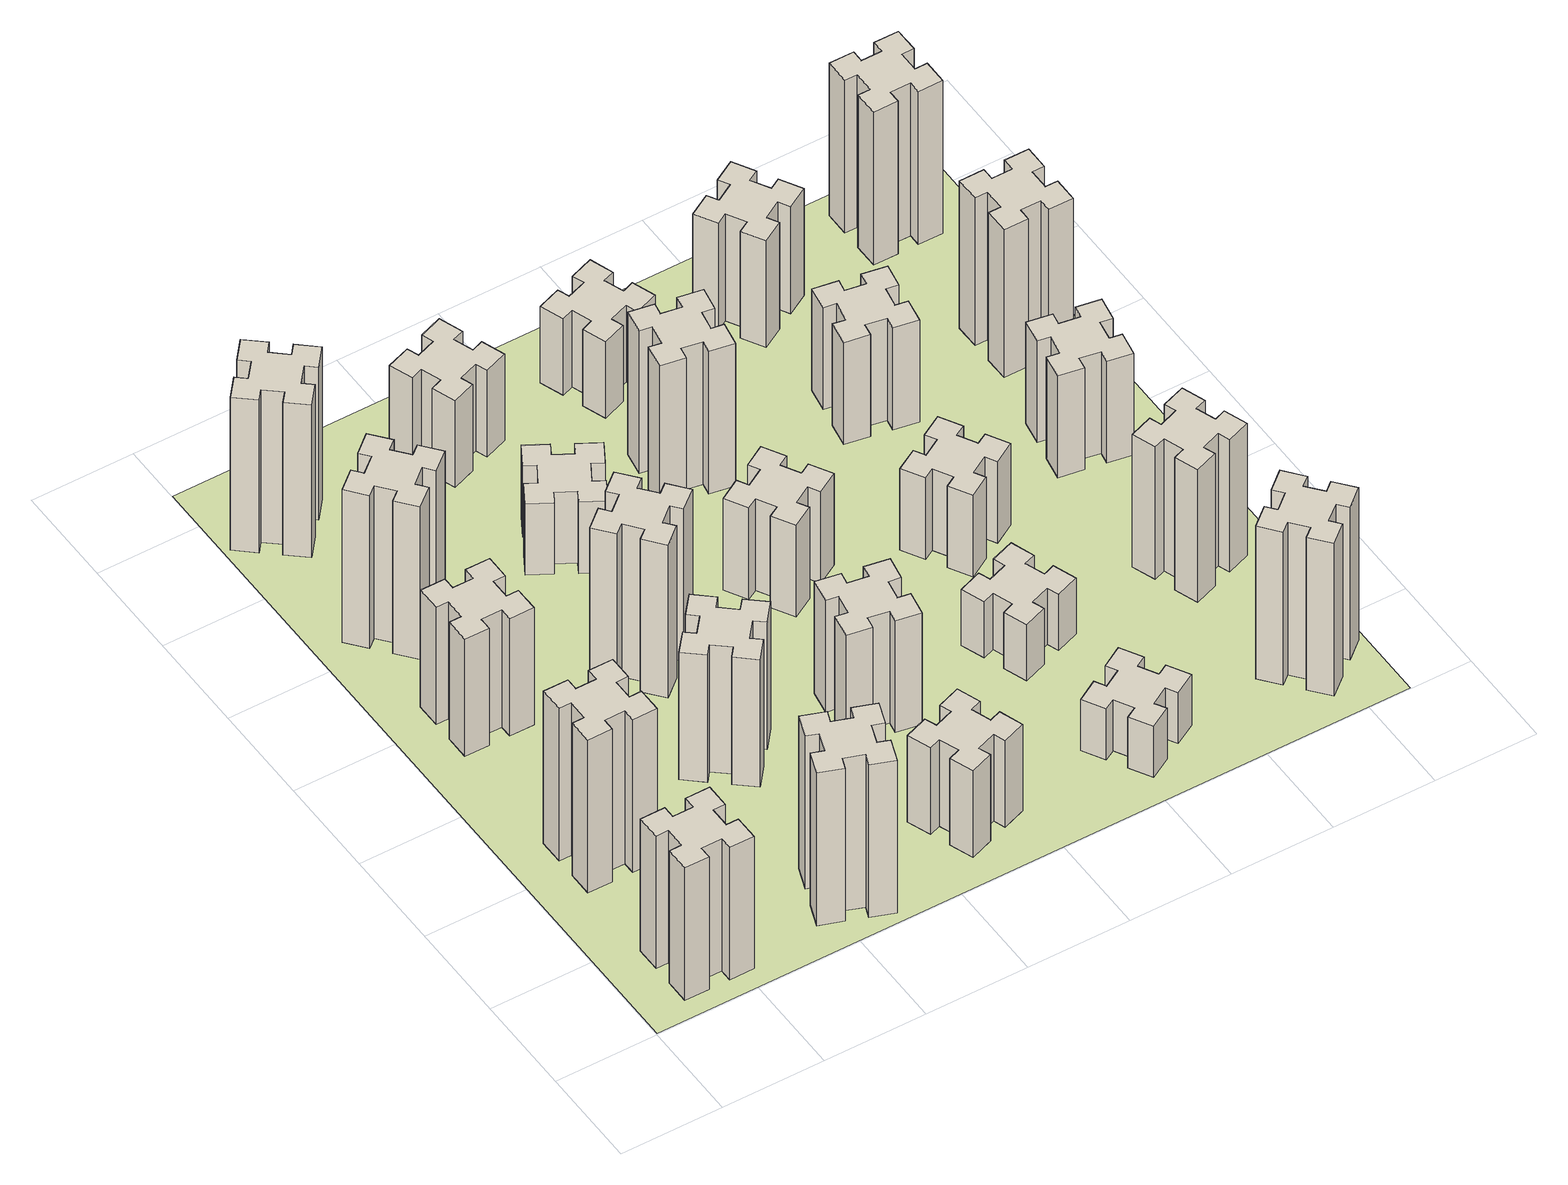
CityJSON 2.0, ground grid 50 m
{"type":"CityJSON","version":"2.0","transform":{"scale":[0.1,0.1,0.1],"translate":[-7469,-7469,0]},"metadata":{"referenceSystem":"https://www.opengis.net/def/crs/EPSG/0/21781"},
"CityObjects":{
"building1":{"type":"Building","attributes":{"class":"1000","function":"1000","usage":"1000","yearOfConstruction":2016,"roofType":"1000","measuredHeight":78,"storeysAboveGround":30,"storeysBelowGround":0},"geometry":[{"type":"Solid","lod":"1","boundaries":[[[[0,1,2,3,4,5,6,7,8,9,10,11,12,13,14,15,16,17,18,19]],[[17,16,20,21]],[[16,15,22,20]],[[15,14,23,22]],[[14,13,24,23]],[[13,12,25,24]],[[12,11,26,25]],[[11,10,27,26]],[[10,9,28,27]],[[9,8,29,28]],[[8,7,30,29]],[[7,6,31,30]],[[6,5,32,31]],[[5,4,33,32]],[[4,3,34,33]],[[3,2,35,34]],[[2,1,36,35]],[[1,0,37,36]],[[0,19,38,37]],[[19,18,39,38]],[[18,17,21,39]],[[24,25,26,27,28,29,30,31,32,33,34,35,36,37,38,39,21,20,22,23]]]]}]},
"building2":{"type":"Building","attributes":{"class":"1000","function":"1000","usage":"1000","yearOfConstruction":2016,"roofType":"1000","measuredHeight":90,"storeysAboveGround":30,"storeysBelowGround":0},"geometry":[{"type":"Solid","lod":"1","boundaries":[[[[40,41,42,43,44,45,46,47,48,49,50,51,52,53,54,55,56,57,58,59]],[[57,56,60,61]],[[56,55,62,60]],[[55,54,63,62]],[[54,53,64,63]],[[53,52,65,64]],[[52,51,66,65]],[[51,50,67,66]],[[50,49,68,67]],[[49,48,69,68]],[[48,47,70,69]],[[47,46,71,70]],[[46,45,72,71]],[[45,44,73,72]],[[44,43,74,73]],[[43,42,75,74]],[[42,41,76,75]],[[41,40,77,76]],[[40,59,78,77]],[[59,58,79,78]],[[58,57,61,79]],[[64,65,66,67,68,69,70,71,72,73,74,75,76,77,78,79,61,60,62,63]]]]}]},
"building3":{"type":"Building","attributes":{"class":"1000","function":"1000","usage":"1000","yearOfConstruction":2016,"roofType":"1000","measuredHeight":69,"storeysAboveGround":30,"storeysBelowGround":0},"geometry":[{"type":"Solid","lod":"1","boundaries":[[[[80,81,82,83,84,85,86,87,88,89,90,91,92,93,94,95,96,97,98,99]],[[97,96,100,101]],[[96,95,102,100]],[[95,94,103,102]],[[94,93,104,103]],[[93,92,105,104]],[[92,91,106,105]],[[91,90,107,106]],[[90,89,108,107]],[[89,88,109,108]],[[88,87,110,109]],[[87,86,111,110]],[[86,85,112,111]],[[85,84,113,112]],[[84,83,114,113]],[[83,82,115,114]],[[82,81,116,115]],[[81,80,117,116]],[[80,99,118,117]],[[99,98,119,118]],[[98,97,101,119]],[[104,105,106,107,108,109,110,111,112,113,114,115,116,117,118,119,101,100,102,103]]]]}]},
"building4":{"type":"Building","attributes":{"class":"1000","function":"1000","usage":"1000","yearOfConstruction":2016,"roofType":"1000","measuredHeight":90,"storeysAboveGround":30,"storeysBelowGround":0},"geometry":[{"type":"Solid","lod":"1","boundaries":[[[[120,121,122,123,124,125,126,127,128,129,130,131,132,133,134,135,136,137,138,139]],[[137,136,140,141]],[[136,135,142,140]],[[135,134,143,142]],[[134,133,144,143]],[[133,132,145,144]],[[132,131,146,145]],[[131,130,147,146]],[[130,129,148,147]],[[129,128,149,148]],[[128,127,150,149]],[[127,126,151,150]],[[126,125,152,151]],[[125,124,153,152]],[[124,123,154,153]],[[123,122,155,154]],[[122,121,156,155]],[[121,120,157,156]],[[120,139,158,157]],[[139,138,159,158]],[[138,137,141,159]],[[144,145,146,147,148,149,150,151,152,153,154,155,156,157,158,159,141,140,142,143]]]]}]},
"building5":{"type":"Building","attributes":{"class":"1000","function":"1000","usage":"1000","yearOfConstruction":2016,"roofType":"1000","measuredHeight":90,"storeysAboveGround":30,"storeysBelowGround":0},"geometry":[{"type":"Solid","lod":"1","boundaries":[[[[160,161,162,163,164,165,166,167,168,169,170,171,172,173,174,175,176,177,178,179]],[[177,176,180,181]],[[176,175,182,180]],[[175,174,183,182]],[[174,173,184,183]],[[173,172,185,184]],[[172,171,186,185]],[[171,170,187,186]],[[170,169,188,187]],[[169,168,189,188]],[[168,167,190,189]],[[167,166,191,190]],[[166,165,192,191]],[[165,164,193,192]],[[164,163,194,193]],[[163,162,195,194]],[[162,161,196,195]],[[161,160,197,196]],[[160,179,198,197]],[[179,178,199,198]],[[178,177,181,199]],[[184,185,186,187,188,189,190,191,192,193,194,195,196,197,198,199,181,180,182,183]]]]}]},
"building6":{"type":"Building","attributes":{"class":"1000","function":"1000","usage":"1000","yearOfConstruction":2016,"roofType":"1000","measuredHeight":90,"storeysAboveGround":30,"storeysBelowGround":0},"geometry":[{"type":"Solid","lod":"1","boundaries":[[[[200,201,202,203,204,205,206,207,208,209,210,211,212,213,214,215,216,217,218,219]],[[217,216,220,221]],[[216,215,222,220]],[[215,214,223,222]],[[214,213,224,223]],[[213,212,225,224]],[[212,211,226,225]],[[211,210,227,226]],[[210,209,228,227]],[[209,208,229,228]],[[208,207,230,229]],[[207,206,231,230]],[[206,205,232,231]],[[205,204,233,232]],[[204,203,234,233]],[[203,202,235,234]],[[202,201,236,235]],[[201,200,237,236]],[[200,219,238,237]],[[219,218,239,238]],[[218,217,221,239]],[[224,225,226,227,228,229,230,231,232,233,234,235,236,237,238,239,221,220,222,223]]]]}]},
"building7":{"type":"Building","attributes":{"class":"1000","function":"1000","usage":"1000","yearOfConstruction":2016,"roofType":"1000","measuredHeight":75,"storeysAboveGround":30,"storeysBelowGround":0},"geometry":[{"type":"Solid","lod":"1","boundaries":[[[[240,241,242,243,244,245,246,247,248,249,250,251,252,253,254,255,256,257,258,259]],[[257,256,260,261]],[[256,255,262,260]],[[255,254,263,262]],[[254,253,264,263]],[[253,252,265,264]],[[252,251,266,265]],[[251,250,267,266]],[[250,249,268,267]],[[249,248,269,268]],[[248,247,270,269]],[[247,246,271,270]],[[246,245,272,271]],[[245,244,273,272]],[[244,243,274,273]],[[243,242,275,274]],[[242,241,276,275]],[[241,240,277,276]],[[240,259,278,277]],[[259,258,279,278]],[[258,257,261,279]],[[264,265,266,267,268,269,270,271,272,273,274,275,276,277,278,279,261,260,262,263]]]]}]},
"building8":{"type":"Building","attributes":{"class":"1000","function":"1000","usage":"1000","yearOfConstruction":2016,"roofType":"1000","measuredHeight":90,"storeysAboveGround":30,"storeysBelowGround":0},"geometry":[{"type":"Solid","lod":"1","boundaries":[[[[280,281,282,283,284,285,286,287,288,289,290,291,292,293,294,295,296,297,298,299]],[[297,296,300,301]],[[296,295,302,300]],[[295,294,303,302]],[[294,293,304,303]],[[293,292,305,304]],[[292,291,306,305]],[[291,290,307,306]],[[290,289,308,307]],[[289,288,309,308]],[[288,287,310,309]],[[287,286,311,310]],[[286,285,312,311]],[[285,284,313,312]],[[284,283,314,313]],[[283,282,315,314]],[[282,281,316,315]],[[281,280,317,316]],[[280,299,318,317]],[[299,298,319,318]],[[298,297,301,319]],[[304,305,306,307,308,309,310,311,312,313,314,315,316,317,318,319,301,300,302,303]]]]}]},
"building9":{"type":"Building","attributes":{"class":"1000","function":"1000","usage":"1000","yearOfConstruction":2016,"roofType":"1000","measuredHeight":51,"storeysAboveGround":30,"storeysBelowGround":0},"geometry":[{"type":"Solid","lod":"1","boundaries":[[[[320,321,322,323,324,325,326,327,328,329,330,331,332,333,334,335,336,337,338,339]],[[337,336,340,341]],[[336,335,342,340]],[[335,334,343,342]],[[334,333,344,343]],[[333,332,345,344]],[[332,331,346,345]],[[331,330,347,346]],[[330,329,348,347]],[[329,328,349,348]],[[328,327,350,349]],[[327,326,351,350]],[[326,325,352,351]],[[325,324,353,352]],[[324,323,354,353]],[[323,322,355,354]],[[322,321,356,355]],[[321,320,357,356]],[[320,339,358,357]],[[339,338,359,358]],[[338,337,341,359]],[[344,345,346,347,348,349,350,351,352,353,354,355,356,357,358,359,341,340,342,343]]]]}]},
"building10":{"type":"Building","attributes":{"class":"1000","function":"1000","usage":"1000","yearOfConstruction":2016,"roofType":"1000","measuredHeight":42,"storeysAboveGround":30,"storeysBelowGround":0},"geometry":[{"type":"Solid","lod":"1","boundaries":[[[[360,361,362,363,364,365,366,367,368,369,370,371,372,373,374,375,376,377,378,379]],[[377,376,380,381]],[[376,375,382,380]],[[375,374,383,382]],[[374,373,384,383]],[[373,372,385,384]],[[372,371,386,385]],[[371,370,387,386]],[[370,369,388,387]],[[369,368,389,388]],[[368,367,390,389]],[[367,366,391,390]],[[366,365,392,391]],[[365,364,393,392]],[[364,363,394,393]],[[363,362,395,394]],[[362,361,396,395]],[[361,360,397,396]],[[360,379,398,397]],[[379,378,399,398]],[[378,377,381,399]],[[384,385,386,387,388,389,390,391,392,393,394,395,396,397,398,399,381,380,382,383]]]]}]},
"building11":{"type":"Building","attributes":{"class":"1000","function":"1000","usage":"1000","yearOfConstruction":2016,"roofType":"1000","measuredHeight":66,"storeysAboveGround":30,"storeysBelowGround":0},"geometry":[{"type":"Solid","lod":"1","boundaries":[[[[400,401,402,403,404,405,406,407,408,409,410,411,412,413,414,415,416,417,418,419]],[[417,416,420,421]],[[416,415,422,420]],[[415,414,423,422]],[[414,413,424,423]],[[413,412,425,424]],[[412,411,426,425]],[[411,410,427,426]],[[410,409,428,427]],[[409,408,429,428]],[[408,407,430,429]],[[407,406,431,430]],[[406,405,432,431]],[[405,404,433,432]],[[404,403,434,433]],[[403,402,435,434]],[[402,401,436,435]],[[401,400,437,436]],[[400,419,438,437]],[[419,418,439,438]],[[418,417,421,439]],[[424,425,426,427,428,429,430,431,432,433,434,435,436,437,438,439,421,420,422,423]]]]}]},
"building12":{"type":"Building","attributes":{"class":"1000","function":"1000","usage":"1000","yearOfConstruction":2016,"roofType":"1000","measuredHeight":51,"storeysAboveGround":30,"storeysBelowGround":0},"geometry":[{"type":"Solid","lod":"1","boundaries":[[[[440,441,442,443,444,445,446,447,448,449,450,451,452,453,454,455,456,457,458,459]],[[457,456,460,461]],[[456,455,462,460]],[[455,454,463,462]],[[454,453,464,463]],[[453,452,465,464]],[[452,451,466,465]],[[451,450,467,466]],[[450,449,468,467]],[[449,448,469,468]],[[448,447,470,469]],[[447,446,471,470]],[[446,445,472,471]],[[445,444,473,472]],[[444,443,474,473]],[[443,442,475,474]],[[442,441,476,475]],[[441,440,477,476]],[[440,459,478,477]],[[459,458,479,478]],[[458,457,461,479]],[[464,465,466,467,468,469,470,471,472,473,474,475,476,477,478,479,461,460,462,463]]]]}]},
"building13":{"type":"Building","attributes":{"class":"1000","function":"1000","usage":"1000","yearOfConstruction":2016,"roofType":"1000","measuredHeight":54,"storeysAboveGround":30,"storeysBelowGround":0},"geometry":[{"type":"Solid","lod":"1","boundaries":[[[[480,481,482,483,484,485,486,487,488,489,490,491,492,493,494,495,496,497,498,499]],[[497,496,500,501]],[[496,495,502,500]],[[495,494,503,502]],[[494,493,504,503]],[[493,492,505,504]],[[492,491,506,505]],[[491,490,507,506]],[[490,489,508,507]],[[489,488,509,508]],[[488,487,510,509]],[[487,486,511,510]],[[486,485,512,511]],[[485,484,513,512]],[[484,483,514,513]],[[483,482,515,514]],[[482,481,516,515]],[[481,480,517,516]],[[480,499,518,517]],[[499,498,519,518]],[[498,497,501,519]],[[504,505,506,507,508,509,510,511,512,513,514,515,516,517,518,519,501,500,502,503]]]]}]},
"building14":{"type":"Building","attributes":{"class":"1000","function":"1000","usage":"1000","yearOfConstruction":2016,"roofType":"1000","measuredHeight":84,"storeysAboveGround":30,"storeysBelowGround":0},"geometry":[{"type":"Solid","lod":"1","boundaries":[[[[520,521,522,523,524,525,526,527,528,529,530,531,532,533,534,535,536,537,538,539]],[[537,536,540,541]],[[536,535,542,540]],[[535,534,543,542]],[[534,533,544,543]],[[533,532,545,544]],[[532,531,546,545]],[[531,530,547,546]],[[530,529,548,547]],[[529,528,549,548]],[[528,527,550,549]],[[527,526,551,550]],[[526,525,552,551]],[[525,524,553,552]],[[524,523,554,553]],[[523,522,555,554]],[[522,521,556,555]],[[521,520,557,556]],[[520,539,558,557]],[[539,538,559,558]],[[538,537,541,559]],[[544,545,546,547,548,549,550,551,552,553,554,555,556,557,558,559,541,540,542,543]]]]}]},
"building15":{"type":"Building","attributes":{"class":"1000","function":"1000","usage":"1000","yearOfConstruction":2016,"roofType":"1000","measuredHeight":30,"storeysAboveGround":30,"storeysBelowGround":0},"geometry":[{"type":"Solid","lod":"1","boundaries":[[[[560,561,562,563,564,565,566,567,568,569,570,571,572,573,574,575,576,577,578,579]],[[577,576,580,581]],[[576,575,582,580]],[[575,574,583,582]],[[574,573,584,583]],[[573,572,585,584]],[[572,571,586,585]],[[571,570,587,586]],[[570,569,588,587]],[[569,568,589,588]],[[568,567,590,589]],[[567,566,591,590]],[[566,565,592,591]],[[565,564,593,592]],[[564,563,594,593]],[[563,562,595,594]],[[562,561,596,595]],[[561,560,597,596]],[[560,579,598,597]],[[579,578,599,598]],[[578,577,581,599]],[[584,585,586,587,588,589,590,591,592,593,594,595,596,597,598,599,581,580,582,583]]]]}]},
"building16":{"type":"Building","attributes":{"class":"1000","function":"1000","usage":"1000","yearOfConstruction":2016,"roofType":"1000","measuredHeight":33,"storeysAboveGround":30,"storeysBelowGround":0},"geometry":[{"type":"Solid","lod":"1","boundaries":[[[[600,601,602,603,604,605,606,607,608,609,610,611,612,613,614,615,616,617,618,619]],[[617,616,620,621]],[[616,615,622,620]],[[615,614,623,622]],[[614,613,624,623]],[[613,612,625,624]],[[612,611,626,625]],[[611,610,627,626]],[[610,609,628,627]],[[609,608,629,628]],[[608,607,630,629]],[[607,606,631,630]],[[606,605,632,631]],[[605,604,633,632]],[[604,603,634,633]],[[603,602,635,634]],[[602,601,636,635]],[[601,600,637,636]],[[600,619,638,637]],[[619,618,639,638]],[[618,617,621,639]],[[624,625,626,627,628,629,630,631,632,633,634,635,636,637,638,639,621,620,622,623]]]]}]},
"building17":{"type":"Building","attributes":{"class":"1000","function":"1000","usage":"1000","yearOfConstruction":2016,"roofType":"1000","measuredHeight":45,"storeysAboveGround":30,"storeysBelowGround":0},"geometry":[{"type":"Solid","lod":"1","boundaries":[[[[640,641,642,643,644,645,646,647,648,649,650,651,652,653,654,655,656,657,658,659]],[[657,656,660,661]],[[656,655,662,660]],[[655,654,663,662]],[[654,653,664,663]],[[653,652,665,664]],[[652,651,666,665]],[[651,650,667,666]],[[650,649,668,667]],[[649,648,669,668]],[[648,647,670,669]],[[647,646,671,670]],[[646,645,672,671]],[[645,644,673,672]],[[644,643,674,673]],[[643,642,675,674]],[[642,641,676,675]],[[641,640,677,676]],[[640,659,678,677]],[[659,658,679,678]],[[658,657,661,679]],[[664,665,666,667,668,669,670,671,672,673,674,675,676,677,678,679,661,660,662,663]]]]}]},
"building18":{"type":"Building","attributes":{"class":"1000","function":"1000","usage":"1000","yearOfConstruction":2016,"roofType":"1000","measuredHeight":48,"storeysAboveGround":30,"storeysBelowGround":0},"geometry":[{"type":"Solid","lod":"1","boundaries":[[[[680,681,682,683,684,685,686,687,688,689,690,691,692,693,694,695,696,697,698,699]],[[697,696,700,701]],[[696,695,702,700]],[[695,694,703,702]],[[694,693,704,703]],[[693,692,705,704]],[[692,691,706,705]],[[691,690,707,706]],[[690,689,708,707]],[[689,688,709,708]],[[688,687,710,709]],[[687,686,711,710]],[[686,685,712,711]],[[685,684,713,712]],[[684,683,714,713]],[[683,682,715,714]],[[682,681,716,715]],[[681,680,717,716]],[[680,699,718,717]],[[699,698,719,718]],[[698,697,701,719]],[[704,705,706,707,708,709,710,711,712,713,714,715,716,717,718,719,701,700,702,703]]]]}]},
"building19":{"type":"Building","attributes":{"class":"1000","function":"1000","usage":"1000","yearOfConstruction":2016,"roofType":"1000","measuredHeight":60,"storeysAboveGround":30,"storeysBelowGround":0},"geometry":[{"type":"Solid","lod":"1","boundaries":[[[[720,721,722,723,724,725,726,727,728,729,730,731,732,733,734,735,736,737,738,739]],[[737,736,740,741]],[[736,735,742,740]],[[735,734,743,742]],[[734,733,744,743]],[[733,732,745,744]],[[732,731,746,745]],[[731,730,747,746]],[[730,729,748,747]],[[729,728,749,748]],[[728,727,750,749]],[[727,726,751,750]],[[726,725,752,751]],[[725,724,753,752]],[[724,723,754,753]],[[723,722,755,754]],[[722,721,756,755]],[[721,720,757,756]],[[720,739,758,757]],[[739,738,759,758]],[[738,737,741,759]],[[744,745,746,747,748,749,750,751,752,753,754,755,756,757,758,759,741,740,742,743]]]]}]},
"building20":{"type":"Building","attributes":{"class":"1000","function":"1000","usage":"1000","yearOfConstruction":2016,"roofType":"1000","measuredHeight":90,"storeysAboveGround":30,"storeysBelowGround":0},"geometry":[{"type":"Solid","lod":"1","boundaries":[[[[760,761,762,763,764,765,766,767,768,769,770,771,772,773,774,775,776,777,778,779]],[[777,776,780,781]],[[776,775,782,780]],[[775,774,783,782]],[[774,773,784,783]],[[773,772,785,784]],[[772,771,786,785]],[[771,770,787,786]],[[770,769,788,787]],[[769,768,789,788]],[[768,767,790,789]],[[767,766,791,790]],[[766,765,792,791]],[[765,764,793,792]],[[764,763,794,793]],[[763,762,795,794]],[[762,761,796,795]],[[761,760,797,796]],[[760,779,798,797]],[[779,778,799,798]],[[778,777,781,799]],[[784,785,786,787,788,789,790,791,792,793,794,795,796,797,798,799,781,780,782,783]]]]}]},
"building21":{"type":"Building","attributes":{"class":"1000","function":"1000","usage":"1000","yearOfConstruction":2016,"roofType":"1000","measuredHeight":63,"storeysAboveGround":30,"storeysBelowGround":0},"geometry":[{"type":"Solid","lod":"1","boundaries":[[[[800,801,802,803,804,805,806,807,808,809,810,811,812,813,814,815,816,817,818,819]],[[817,816,820,821]],[[816,815,822,820]],[[815,814,823,822]],[[814,813,824,823]],[[813,812,825,824]],[[812,811,826,825]],[[811,810,827,826]],[[810,809,828,827]],[[809,808,829,828]],[[808,807,830,829]],[[807,806,831,830]],[[806,805,832,831]],[[805,804,833,832]],[[804,803,834,833]],[[803,802,835,834]],[[802,801,836,835]],[[801,800,837,836]],[[800,819,838,837]],[[819,818,839,838]],[[818,817,821,839]],[[824,825,826,827,828,829,830,831,832,833,834,835,836,837,838,839,821,820,822,823]]]]}]},
"building22":{"type":"Building","attributes":{"class":"1000","function":"1000","usage":"1000","yearOfConstruction":2016,"roofType":"1000","measuredHeight":78,"storeysAboveGround":30,"storeysBelowGround":0},"geometry":[{"type":"Solid","lod":"1","boundaries":[[[[840,841,842,843,844,845,846,847,848,849,850,851,852,853,854,855,856,857,858,859]],[[857,856,860,861]],[[856,855,862,860]],[[855,854,863,862]],[[854,853,864,863]],[[853,852,865,864]],[[852,851,866,865]],[[851,850,867,866]],[[850,849,868,867]],[[849,848,869,868]],[[848,847,870,869]],[[847,846,871,870]],[[846,845,872,871]],[[845,844,873,872]],[[844,843,874,873]],[[843,842,875,874]],[[842,841,876,875]],[[841,840,877,876]],[[840,859,878,877]],[[859,858,879,878]],[[858,857,861,879]],[[864,865,866,867,868,869,870,871,872,873,874,875,876,877,878,879,861,860,862,863]]]]}]},
"building23":{"type":"Building","attributes":{"class":"1000","function":"1000","usage":"1000","yearOfConstruction":2016,"roofType":"1000","measuredHeight":60,"storeysAboveGround":30,"storeysBelowGround":0},"geometry":[{"type":"Solid","lod":"1","boundaries":[[[[880,881,882,883,884,885,886,887,888,889,890,891,892,893,894,895,896,897,898,899]],[[897,896,900,901]],[[896,895,902,900]],[[895,894,903,902]],[[894,893,904,903]],[[893,892,905,904]],[[892,891,906,905]],[[891,890,907,906]],[[890,889,908,907]],[[889,888,909,908]],[[888,887,910,909]],[[887,886,911,910]],[[886,885,912,911]],[[885,884,913,912]],[[884,883,914,913]],[[883,882,915,914]],[[882,881,916,915]],[[881,880,917,916]],[[880,899,918,917]],[[899,898,919,918]],[[898,897,901,919]],[[904,905,906,907,908,909,910,911,912,913,914,915,916,917,918,919,901,900,902,903]]]]}]},
"building24":{"type":"Building","attributes":{"class":"1000","function":"1000","usage":"1000","yearOfConstruction":2016,"roofType":"1000","measuredHeight":87,"storeysAboveGround":30,"storeysBelowGround":0},"geometry":[{"type":"Solid","lod":"1","boundaries":[[[[920,921,922,923,924,925,926,927,928,929,930,931,932,933,934,935,936,937,938,939]],[[937,936,940,941]],[[936,935,942,940]],[[935,934,943,942]],[[934,933,944,943]],[[933,932,945,944]],[[932,931,946,945]],[[931,930,947,946]],[[930,929,948,947]],[[929,928,949,948]],[[928,927,950,949]],[[927,926,951,950]],[[926,925,952,951]],[[925,924,953,952]],[[924,923,954,953]],[[923,922,955,954]],[[922,921,956,955]],[[921,920,957,956]],[[920,939,958,957]],[[939,938,959,958]],[[938,937,941,959]],[[944,945,946,947,948,949,950,951,952,953,954,955,956,957,958,959,941,940,942,943]]]]}]},
"building25":{"type":"Building","attributes":{"class":"1000","function":"1000","usage":"1000","yearOfConstruction":2016,"roofType":"1000","measuredHeight":90,"storeysAboveGround":30,"storeysBelowGround":0},"geometry":[{"type":"Solid","lod":"1","boundaries":[[[[960,961,962,963,964,965,966,967,968,969,970,971,972,973,974,975,976,977,978,979]],[[977,976,980,981]],[[976,975,982,980]],[[975,974,983,982]],[[974,973,984,983]],[[973,972,985,984]],[[972,971,986,985]],[[971,970,987,986]],[[970,969,988,987]],[[969,968,989,988]],[[968,967,990,989]],[[967,966,991,990]],[[966,965,992,991]],[[965,964,993,992]],[[964,963,994,993]],[[963,962,995,994]],[[962,961,996,995]],[[961,960,997,996]],[[960,979,998,997]],[[979,978,999,998]],[[978,977,981,999]],[[984,985,986,987,988,989,990,991,992,993,994,995,996,997,998,999,981,980,982,983]]]]}]},
"landuse1":{"type":"LandUse","attributes":{"name":"plot1","function":"1010"},"geometry":[{"type":"MultiSurface","lod":"1","boundaries":[[[1000,1001,1002,1003]]]}]}
},
"vertices":[
[265,325,0],[265,225,0],[205,225,0],[205,105,0],[325,105,0],[325,165,0],[425,165,0],[425,105,0],[545,105,0],[545,225,0],[485,225,0],[485,325,0],[545,325,0],[545,445,0],[425,445,0],[425,385,0],[325,385,0],[325,445,0],[205,445,0],[205,325,0],[325,385,780],[325,445,780],[425,385,780],[425,445,780],[545,445,780],[545,325,780],[485,325,780],[485,225,780],[545,225,780],[545,105,780],[425,105,780],[425,165,780],[325,165,780],[325,105,780],[205,105,780],[205,225,780],[265,225,780],[265,325,780],[205,325,780],[205,445,780],
[265,1065,0],[265,965,0],[205,965,0],[205,845,0],[325,845,0],[325,905,0],[425,905,0],[425,845,0],[545,845,0],[545,965,0],[485,965,0],[485,1065,0],[545,1065,0],[545,1185,0],[425,1185,0],[425,1125,0],[325,1125,0],[325,1185,0],[205,1185,0],[205,1065,0],[325,1125,900],[325,1185,900],[425,1125,900],[425,1185,900],[545,1185,900],[545,1065,900],[485,1065,900],[485,965,900],[545,965,900],[545,845,900],[425,845,900],[425,905,900],[325,905,900],[325,845,900],[205,845,900],[205,965,900],[265,965,900],[265,1065,900],[205,1065,900],[205,1185,900],
[425,2065,0],[325,2065,0],[325,2125,0],[205,2125,0],[205,2005,0],[265,2005,0],[265,1905,0],[205,1905,0],[205,1785,0],[325,1785,0],[325,1845,0],[425,1845,0],[425,1785,0],[545,1785,0],[545,1905,0],[485,1905,0],[485,2005,0],[545,2005,0],[545,2125,0],[425,2125,0],[485,2005,690],[545,2005,690],[485,1905,690],[545,1905,690],[545,1785,690],[425,1785,690],[425,1845,690],[325,1845,690],[325,1785,690],[205,1785,690],[205,1905,690],[265,1905,690],[265,2005,690],[205,2005,690],[205,2125,690],[325,2125,690],[325,2065,690],[425,2065,690],[425,2125,690],[545,2125,690],
[492,2628,0],[427,2704,0],[473,2743,0],[396,2835,0],[304,2758,0],[343,2712,0],[266,2647,0],[228,2693,0],[136,2616,0],[213,2524,0],[259,2563,0],[323,2486,0],[277,2448,0],[354,2356,0],[446,2433,0],[408,2479,0],[484,2543,0],[523,2497,0],[615,2574,0],[538,2666,0],[484,2543,900],[523,2497,900],[408,2479,900],[446,2433,900],[354,2356,900],[277,2448,900],[323,2486,900],[259,2563,900],[213,2524,900],[136,2616,900],[228,2693,900],[266,2647,900],[343,2712,900],[304,2758,900],[396,2835,900],[473,2743,900],[427,2704,900],[492,2628,900],[538,2666,900],[615,2574,900],
[1029,360,0],[995,266,0],[939,287,0],[897,174,0],[1010,133,0],[1031,189,0],[1125,155,0],[1104,99,0],[1217,57,0],[1258,170,0],[1202,191,0],[1236,285,0],[1292,264,0],[1333,377,0],[1220,418,0],[1200,362,0],[1106,396,0],[1127,452,0],[1014,493,0],[973,380,0],[1106,396,900],[1127,452,900],[1200,362,900],[1220,418,900],[1333,377,900],[1292,264,900],[1236,285,900],[1202,191,900],[1258,170,900],[1217,57,900],[1104,99,900],[1125,155,900],[1031,189,900],[1010,133,900],[897,174,900],[939,287,900],[995,266,900],[1029,360,900],[973,380,900],[1014,493,900],
[384,3387,0],[308,3452,0],[346,3498,0],[254,3575,0],[177,3483,0],[223,3444,0],[159,3368,0],[113,3406,0],[36,3314,0],[128,3237,0],[166,3283,0],[243,3219,0],[204,3173,0],[296,3096,0],[373,3188,0],[327,3226,0],[392,3303,0],[438,3264,0],[515,3356,0],[423,3433,0],[392,3303,900],[438,3264,900],[327,3226,900],[373,3188,900],[296,3096,900],[204,3173,900],[243,3219,900],[166,3283,900],[128,3237,900],[36,3314,900],[113,3406,900],[159,3368,900],[223,3444,900],[177,3483,900],[254,3575,900],[346,3498,900],[308,3452,900],[384,3387,900],[423,3433,900],[515,3356,900],
[1224,1267,0],[1148,1332,0],[1186,1378,0],[1094,1455,0],[1017,1363,0],[1063,1324,0],[999,1248,0],[953,1286,0],[876,1194,0],[968,1117,0],[1006,1163,0],[1083,1099,0],[1044,1053,0],[1136,976,0],[1213,1068,0],[1167,1106,0],[1232,1183,0],[1278,1144,0],[1355,1236,0],[1263,1313,0],[1232,1183,750],[1278,1144,750],[1167,1106,750],[1213,1068,750],[1136,976,750],[1044,1053,750],[1083,1099,750],[1006,1163,750],[968,1117,750],[876,1194,750],[953,1286,750],[999,1248,750],[1063,1324,750],[1017,1363,750],[1094,1455,750],[1186,1378,750],[1148,1332,750],[1224,1267,750],[1263,1313,750],[1355,1236,750],
[1083,1972,0],[1006,1907,0],[968,1953,0],[876,1876,0],[953,1784,0],[999,1823,0],[1063,1746,0],[1017,1708,0],[1094,1616,0],[1186,1693,0],[1148,1739,0],[1224,1803,0],[1263,1757,0],[1355,1834,0],[1278,1926,0],[1232,1888,0],[1167,1964,0],[1213,2003,0],[1136,2095,0],[1044,2018,0],[1167,1964,900],[1213,2003,900],[1232,1888,900],[1278,1926,900],[1355,1834,900],[1263,1757,900],[1224,1803,900],[1148,1739,900],[1186,1693,900],[1094,1616,900],[1017,1708,900],[1063,1746,900],[999,1823,900],[953,1784,900],[876,1876,900],[968,1953,900],[1006,1907,900],[1083,1972,900],[1044,2018,900],[1136,2095,900],
[1765,496,0],[1671,462,0],[1650,518,0],[1537,477,0],[1579,364,0],[1635,385,0],[1669,291,0],[1613,270,0],[1654,157,0],[1767,199,0],[1746,255,0],[1840,289,0],[1860,233,0],[1973,274,0],[1932,387,0],[1876,366,0],[1842,460,0],[1898,480,0],[1857,593,0],[1744,552,0],[1842,460,510],[1898,480,510],[1876,366,510],[1932,387,510],[1973,274,510],[1860,233,510],[1840,289,510],[1746,255,510],[1767,199,510],[1654,157,510],[1613,270,510],[1669,291,510],[1635,385,510],[1579,364,510],[1537,477,510],[1650,518,510],[1671,462,510],[1765,496,510],[1744,552,510],[1857,593,510],
[1286,2497,0],[1336,2584,0],[1388,2554,0],[1448,2658,0],[1344,2718,0],[1314,2666,0],[1227,2716,0],[1257,2768,0],[1153,2828,0],[1093,2724,0],[1145,2694,0],[1095,2607,0],[1043,2637,0],[983,2533,0],[1087,2473,0],[1117,2525,0],[1204,2475,0],[1174,2423,0],[1278,2363,0],[1338,2467,0],[1204,2475,420],[1174,2423,420],[1117,2525,420],[1087,2473,420],[983,2533,420],[1043,2637,420],[1095,2607,420],[1145,2694,420],[1093,2724,420],[1153,2828,420],[1257,2768,420],[1227,2716,420],[1314,2666,420],[1344,2718,420],[1448,2658,420],[1388,2554,420],[1336,2584,420],[1286,2497,420],[1338,2467,420],[1278,2363,420],
[1824,1215,0],[1725,1232,0],[1736,1291,0],[1617,1312,0],[1597,1194,0],[1656,1184,0],[1638,1085,0],[1579,1096,0],[1558,977,0],[1677,957,0],[1687,1016,0],[1785,998,0],[1775,939,0],[1893,918,0],[1914,1037,0],[1855,1047,0],[1872,1145,0],[1931,1135,0],[1952,1253,0],[1834,1274,0],[1872,1145,660],[1931,1135,660],[1855,1047,660],[1914,1037,660],[1893,918,660],[1775,939,660],[1785,998,660],[1687,1016,660],[1677,957,660],[1558,977,660],[1579,1096,660],[1638,1085,660],[1656,1184,660],[1597,1194,660],[1617,1312,660],[1736,1291,660],[1725,1232,660],[1824,1215,660],[1834,1274,660],[1952,1253,660],
[1125,3456,0],[1031,3422,0],[1010,3478,0],[897,3437,0],[939,3324,0],[995,3345,0],[1029,3251,0],[973,3230,0],[1014,3117,0],[1127,3159,0],[1106,3215,0],[1200,3249,0],[1220,3193,0],[1333,3234,0],[1292,3347,0],[1236,3326,0],[1202,3420,0],[1258,3440,0],[1217,3553,0],[1104,3512,0],[1202,3420,510],[1258,3440,510],[1236,3326,510],[1292,3347,510],[1333,3234,510],[1220,3193,510],[1200,3249,510],[1106,3215,510],[1127,3159,510],[1014,3117,510],[973,3230,510],[1029,3251,510],[995,3345,510],[939,3324,510],[897,3437,510],[1010,3478,510],[1031,3422,510],[1125,3456,510],[1104,3512,510],[1217,3553,510],
[1844,2076,0],[1757,2026,0],[1727,2078,0],[1623,2018,0],[1683,1914,0],[1735,1944,0],[1785,1857,0],[1733,1827,0],[1793,1723,0],[1897,1783,0],[1867,1835,0],[1954,1885,0],[1984,1833,0],[2088,1893,0],[2028,1997,0],[1976,1967,0],[1926,2054,0],[1978,2084,0],[1918,2188,0],[1814,2128,0],[1926,2054,540],[1978,2084,540],[1976,1967,540],[2028,1997,540],[2088,1893,540],[1984,1833,540],[1954,1885,540],[1867,1835,540],[1897,1783,540],[1793,1723,540],[1733,1827,540],[1785,1857,540],[1735,1944,540],[1683,1914,540],[1623,2018,540],[1727,2078,540],[1757,2026,540],[1844,2076,540],[1814,2128,540],[1918,2188,540],
[1756,2764,0],[1738,2665,0],[1679,2676,0],[1658,2557,0],[1777,2537,0],[1787,2596,0],[1885,2578,0],[1875,2519,0],[1993,2498,0],[2014,2617,0],[1955,2627,0],[1972,2725,0],[2031,2715,0],[2052,2833,0],[1934,2854,0],[1924,2795,0],[1825,2812,0],[1836,2871,0],[1717,2892,0],[1697,2774,0],[1825,2812,840],[1836,2871,840],[1924,2795,840],[1934,2854,840],[2052,2833,840],[2031,2715,840],[1972,2725,840],[1955,2627,840],[2014,2617,840],[1993,2498,840],[1875,2519,840],[1885,2578,840],[1787,2596,840],[1777,2537,840],[1658,2557,840],[1679,2676,840],[1738,2665,840],[1756,2764,840],[1697,2774,840],[1717,2892,840],
[2475,364,0],[2525,277,0],[2473,247,0],[2533,143,0],[2637,203,0],[2607,255,0],[2694,305,0],[2724,253,0],[2828,313,0],[2768,417,0],[2716,387,0],[2666,474,0],[2718,504,0],[2658,608,0],[2554,548,0],[2584,496,0],[2497,446,0],[2467,498,0],[2363,438,0],[2423,334,0],[2497,446,300],[2467,498,300],[2584,496,300],[2554,548,300],[2658,608,300],[2718,504,300],[2666,474,300],[2716,387,300],[2768,417,300],[2828,313,300],[2724,253,300],[2694,305,300],[2607,255,300],[2637,203,300],[2533,143,300],[2473,247,300],[2525,277,300],[2475,364,300],[2423,334,300],[2363,438,300],
[2616,1106,0],[2582,1200,0],[2638,1220,0],[2597,1333,0],[2484,1292,0],[2505,1236,0],[2411,1202,0],[2390,1258,0],[2277,1217,0],[2319,1104,0],[2375,1125,0],[2409,1031,0],[2353,1010,0],[2394,897,0],[2507,939,0],[2486,995,0],[2580,1029,0],[2600,973,0],[2713,1014,0],[2672,1127,0],[2580,1029,330],[2600,973,330],[2486,995,330],[2507,939,330],[2394,897,330],[2353,1010,330],[2409,1031,330],[2375,1125,330],[2319,1104,330],[2277,1217,330],[2390,1258,330],[2411,1202,330],[2505,1236,330],[2484,1292,330],[2597,1333,330],[2638,1220,330],[2582,1200,330],[2616,1106,330],[2672,1127,330],[2713,1014,330],
[1865,3456,0],[1771,3422,0],[1750,3478,0],[1637,3437,0],[1679,3324,0],[1735,3345,0],[1769,3251,0],[1713,3230,0],[1754,3117,0],[1867,3159,0],[1846,3215,0],[1940,3249,0],[1960,3193,0],[2073,3234,0],[2032,3347,0],[1976,3326,0],[1942,3420,0],[1998,3440,0],[1957,3553,0],[1844,3512,0],[1942,3420,450],[1998,3440,450],[1976,3326,450],[2032,3347,450],[2073,3234,450],[1960,3193,450],[1940,3249,450],[1846,3215,450],[1867,3159,450],[1754,3117,450],[1713,3230,450],[1769,3251,450],[1735,3345,450],[1679,3324,450],[1637,3437,450],[1750,3478,450],[1771,3422,450],[1865,3456,450],[1844,3512,450],[1957,3553,450],
[2475,1744,0],[2525,1657,0],[2473,1627,0],[2533,1523,0],[2637,1583,0],[2607,1635,0],[2694,1685,0],[2724,1633,0],[2828,1693,0],[2768,1797,0],[2716,1767,0],[2666,1854,0],[2718,1884,0],[2658,1988,0],[2554,1928,0],[2584,1876,0],[2497,1826,0],[2467,1878,0],[2363,1818,0],[2423,1714,0],[2497,1826,480],[2467,1878,480],[2584,1876,480],[2554,1928,480],[2658,1988,480],[2718,1884,480],[2666,1854,480],[2716,1767,480],[2768,1797,480],[2828,1693,480],[2724,1633,480],[2694,1685,480],[2607,1635,480],[2637,1583,480],[2533,1523,480],[2473,1627,480],[2525,1657,480],[2475,1744,480],[2423,1714,480],[2363,1818,480],
[2596,2664,0],[2578,2565,0],[2519,2576,0],[2498,2457,0],[2617,2437,0],[2627,2496,0],[2725,2478,0],[2715,2419,0],[2833,2398,0],[2854,2517,0],[2795,2527,0],[2812,2625,0],[2871,2615,0],[2892,2733,0],[2774,2754,0],[2764,2695,0],[2665,2712,0],[2676,2771,0],[2557,2792,0],[2537,2674,0],[2665,2712,600],[2676,2771,600],[2764,2695,600],[2774,2754,600],[2892,2733,600],[2871,2615,600],[2812,2625,600],[2795,2527,600],[2854,2517,600],[2833,2398,600],[2715,2419,600],[2725,2478,600],[2627,2496,600],[2617,2437,600],[2498,2457,600],[2519,2576,600],[2578,2565,600],[2596,2664,600],[2537,2674,600],[2557,2792,600],
[3468,259,0],[3544,323,0],[3583,277,0],[3675,354,0],[3598,446,0],[3552,408,0],[3487,484,0],[3533,523,0],[3456,615,0],[3364,538,0],[3403,492,0],[3326,427,0],[3288,473,0],[3196,396,0],[3273,304,0],[3319,343,0],[3383,266,0],[3337,228,0],[3414,136,0],[3506,213,0],[3383,266,900],[3337,228,900],[3319,343,900],[3273,304,900],[3196,396,900],[3288,473,900],[3326,427,900],[3403,492,900],[3364,538,900],[3456,615,900],[3533,523,900],[3487,484,900],[3552,408,900],[3598,446,900],[3675,354,900],[3583,277,900],[3544,323,900],[3468,259,900],[3506,213,900],[3414,136,900],
[2716,3347,0],[2666,3434,0],[2718,3464,0],[2658,3568,0],[2554,3508,0],[2584,3456,0],[2497,3406,0],[2467,3458,0],[2363,3398,0],[2423,3294,0],[2475,3324,0],[2525,3237,0],[2473,3207,0],[2533,3103,0],[2637,3163,0],[2607,3215,0],[2694,3265,0],[2724,3213,0],[2828,3273,0],[2768,3377,0],[2694,3265,630],[2724,3213,630],[2607,3215,630],[2637,3163,630],[2533,3103,630],[2473,3207,630],[2525,3237,630],[2475,3324,630],[2423,3294,630],[2363,3398,630],[2467,3458,630],[2497,3406,630],[2584,3456,630],[2554,3508,630],[2658,3568,630],[2718,3464,630],[2666,3434,630],[2716,3347,630],[2768,3377,630],[2828,3273,630],
[3215,1125,0],[3249,1031,0],[3193,1010,0],[3234,897,0],[3347,939,0],[3326,995,0],[3420,1029,0],[3440,973,0],[3553,1014,0],[3512,1127,0],[3456,1106,0],[3422,1200,0],[3478,1220,0],[3437,1333,0],[3324,1292,0],[3345,1236,0],[3251,1202,0],[3230,1258,0],[3117,1217,0],[3159,1104,0],[3251,1202,780],[3230,1258,780],[3345,1236,780],[3324,1292,780],[3437,1333,780],[3478,1220,780],[3422,1200,780],[3456,1106,780],[3512,1127,780],[3553,1014,780],[3440,973,780],[3420,1029,780],[3326,995,780],[3347,939,780],[3234,897,780],[3193,1010,780],[3249,1031,780],[3215,1125,780],[3159,1104,780],[3117,1217,780],
[3267,1856,0],[3365,1838,0],[3355,1779,0],[3473,1758,0],[3494,1877,0],[3435,1887,0],[3452,1985,0],[3511,1975,0],[3532,2093,0],[3414,2114,0],[3404,2055,0],[3305,2072,0],[3316,2131,0],[3197,2152,0],[3177,2034,0],[3236,2024,0],[3218,1925,0],[3159,1936,0],[3138,1817,0],[3257,1797,0],[3218,1925,600],[3159,1936,600],[3236,2024,600],[3177,2034,600],[3197,2152,600],[3316,2131,600],[3305,2072,600],[3404,2055,600],[3414,2114,600],[3532,2093,600],[3511,1975,600],[3452,1985,600],[3435,1887,600],[3494,1877,600],[3473,1758,600],[3355,1779,600],[3365,1838,600],[3267,1856,600],[3257,1797,600],[3138,1817,600],
[3485,2705,0],[3385,2705,0],[3385,2765,0],[3265,2765,0],[3265,2645,0],[3325,2645,0],[3325,2545,0],[3265,2545,0],[3265,2425,0],[3385,2425,0],[3385,2485,0],[3485,2485,0],[3485,2425,0],[3605,2425,0],[3605,2545,0],[3545,2545,0],[3545,2645,0],[3605,2645,0],[3605,2765,0],[3485,2765,0],[3545,2645,870],[3605,2645,870],[3545,2545,870],[3605,2545,870],[3605,2425,870],[3485,2425,870],[3485,2485,870],[3385,2485,870],[3385,2425,870],[3265,2425,870],[3265,2545,870],[3325,2545,870],[3325,2645,870],[3265,2645,870],[3265,2765,870],[3385,2765,870],[3385,2705,870],[3485,2705,870],[3485,2765,870],[3605,2765,870],
[3285,3325,0],[3385,3325,0],[3385,3265,0],[3505,3265,0],[3505,3385,0],[3445,3385,0],[3445,3485,0],[3505,3485,0],[3505,3605,0],[3385,3605,0],[3385,3545,0],[3285,3545,0],[3285,3605,0],[3165,3605,0],[3165,3485,0],[3225,3485,0],[3225,3385,0],[3165,3385,0],[3165,3265,0],[3285,3265,0],[3225,3385,900],[3165,3385,900],[3225,3485,900],[3165,3485,900],[3165,3605,900],[3285,3605,900],[3285,3545,900],[3385,3545,900],[3385,3605,900],[3505,3605,900],[3505,3485,900],[3445,3485,900],[3445,3385,900],[3505,3385,900],[3505,3265,900],[3385,3265,900],[3385,3325,900],[3285,3325,900],[3285,3265,900],[3165,3265,900],
[5,3705,0],[3705,3705,0],[3705,5,0],[5,5,0]
]}
